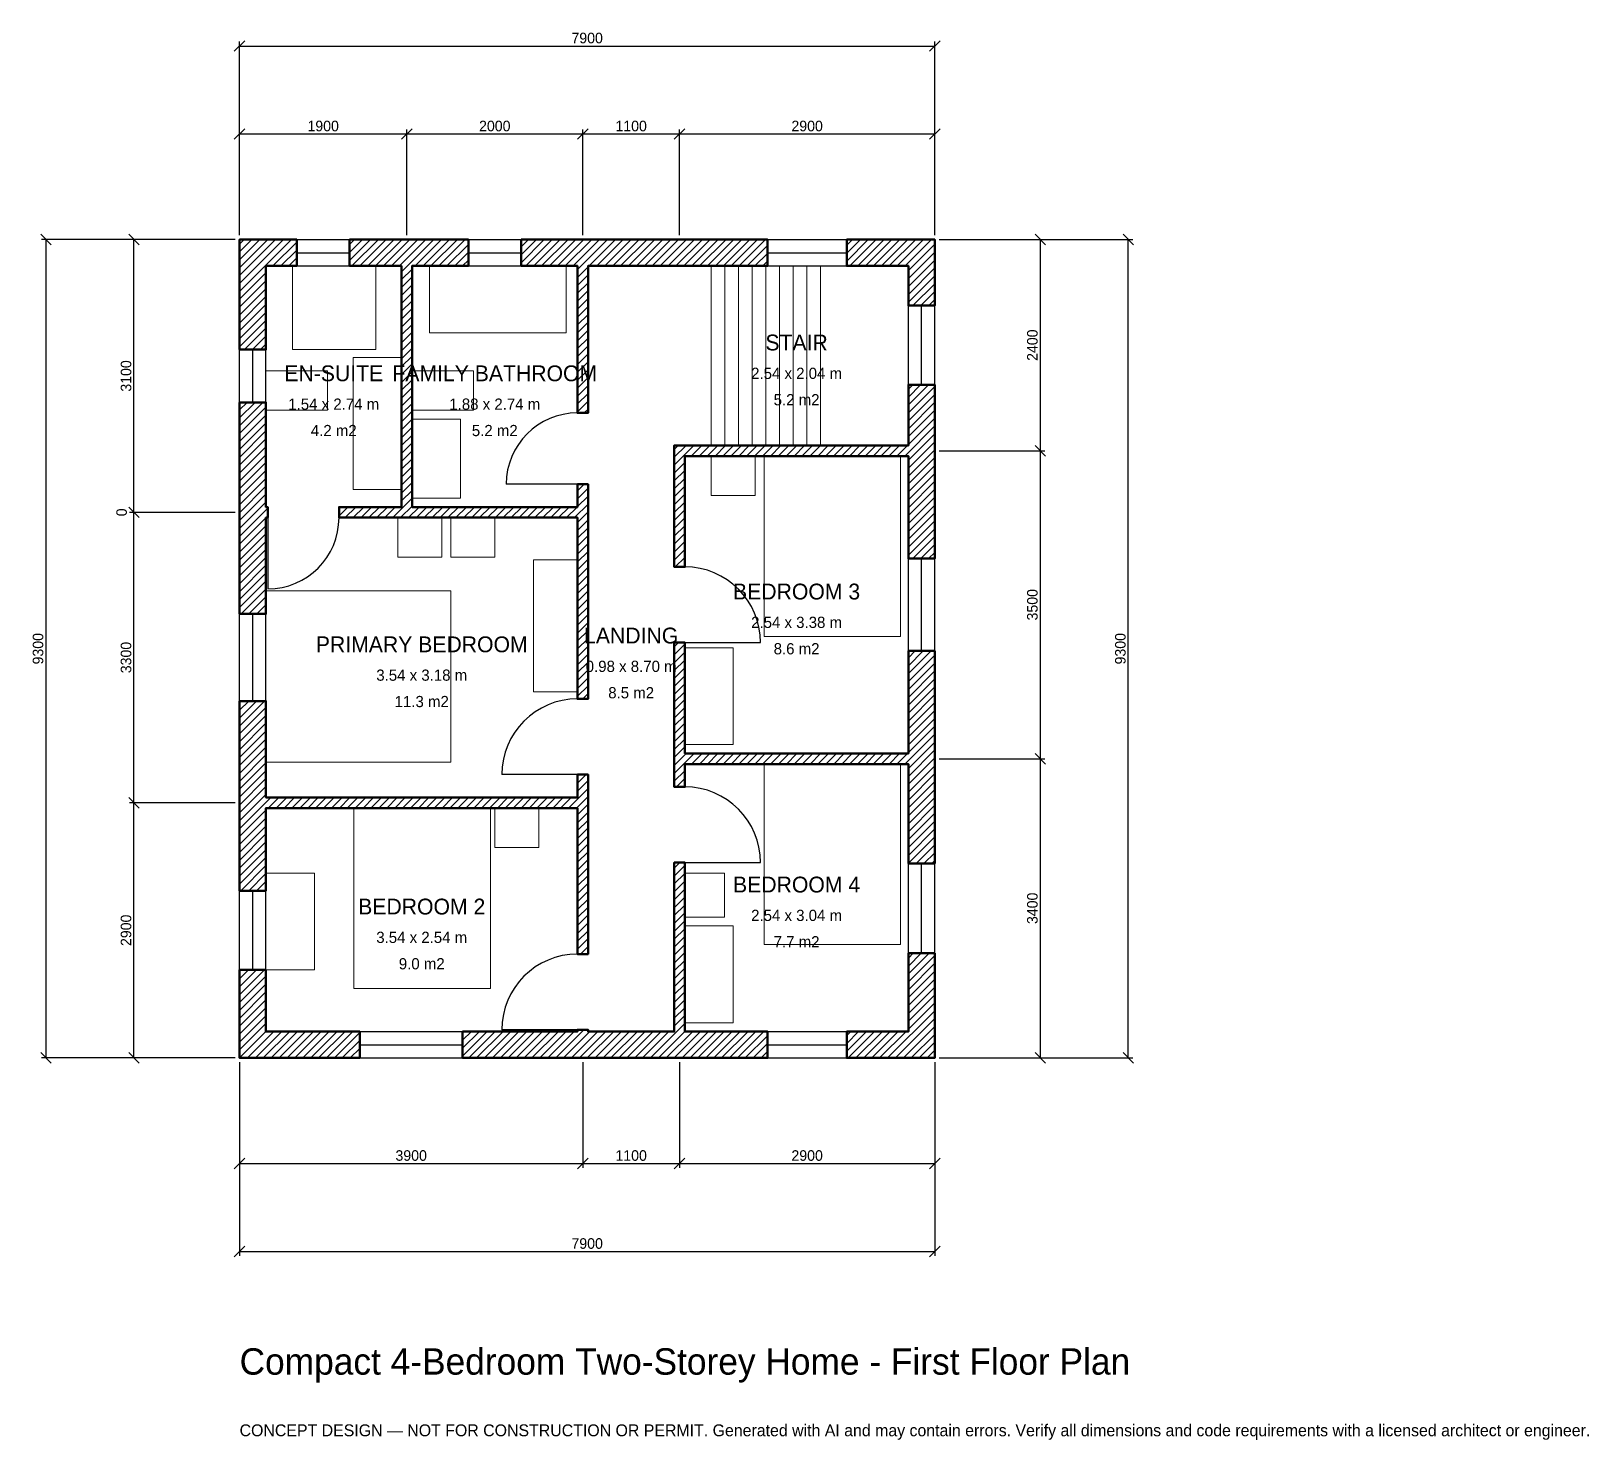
# Model space of a CAD drawing. Header units: millimetres. Extents: x -2369 to 15333, y -4341 to 11669.
import ezdxf
from ezdxf.enums import TextEntityAlignment as Align

# ---------------------------------------------------------------- set-up
doc = ezdxf.new("R2010")
doc.units = ezdxf.units.MM
for name, color, linetype, lineweight in [('A-ANNO-DIMS', 1, 'Continuous', 13), ('A-ANNO-TEXT', 7, 'Continuous', 18), ('A-AREA-IDEN', 7, 'Continuous', 18), ('A-DOOR', 2, 'Continuous', 25), ('A-FLOR-FIXT', 9, 'Continuous', 13), ('A-FLOR-STRS', 3, 'Continuous', 18), ('A-FURN', 9, 'Continuous', 13), ('A-GLAZ', 4, 'Continuous', 25), ('A-WALL', 7, 'Continuous', 50), ('A-WALL-PATT', 8, 'Continuous', 13)]:
    doc.layers.add(name, color=color, linetype=linetype, lineweight=lineweight)
doc.dimstyles.new('PLAN', dxfattribs={"dimtxt": 120, "dimasz": 80, "dimexe": 50, "dimexo": 50, "dimgap": 30, "dimtad": 1, "dimdec": 0, "dimtsz": 60, "dimcen": 2.5, "dimclrd": 1, "dimclre": 1, "dimazin": 3, "dimtfac": 1, "dimtmove": 0, "dimatfit": 3})

msp = doc.modelspace()

# ---------------------------------------------------------------- hatches: boundary and pattern name
at = {"layer": 'A-WALL-PATT'}
h = msp.add_hatch(dxfattribs=at)
h.set_pattern_fill('ANSI31', color=8, scale=20)
h.paths.add_polyline_path([(-0.001, 0), (-0.001, 0), (-0.001, 300), (0, 300), (0, 1000), (300, 1000), (300, 300), (1365, 300), (1365, 0), (300, 0), (300, -0.001), (0, -0.001), (0, 0), (-0.001, 0)])
h.paths.add_polyline_path([(0, 2750), (0, 2840), (-0.001, 2840), (-0.001, 2960), (0, 2960), (0, 3050), (0, 4055), (300, 4055), (300, 3050), (300, 2960), (3840, 2960), (3840, 3220), (3960, 3220), (3960, 2960), (3960, 2840), (3960, 1180), (3840, 1180), (3840, 2840), (300, 2840), (300, 2750), (300, 1900), (0, 1900), (0, 2750)])
h.paths.add_polyline_path([(0, 6050), (0, 6140), (-0.001, 6140), (-0.001, 6260), (0, 6260), (0, 6350), (0, 7450), (300, 7450), (300, 6350), (300, 6260), (320, 6260), (320, 6140), (300, 6140), (300, 6050), (300, 5045), (0, 5045), (0, 6050)])
h.paths.add_polyline_path([(0, 9000), (-0.001, 9000), (-0.001, 9300), (0, 9300), (0, 9300.001), (300, 9300.001), (300, 9300), (650, 9300), (650, 9000), (300, 9000), (300, 8050), (0, 8050), (0, 9000)])
h.paths.add_polyline_path([(1750, 9300), (1840, 9300), (1840, 9300.001), (1960, 9300.001), (1960, 9300), (2050, 9300), (2600, 9300), (2600, 9000), (2050, 9000), (1960, 9000), (1960, 6260), (3840, 6260), (3840, 6520), (3960, 6520), (3960, 6260), (3960, 6140), (3960, 6140), (3960, 4080), (3840, 4080), (3840, 6140), (1960, 6140), (1840, 6140), (1130, 6140), (1130, 6260), (1840, 6260), (1840, 9000), (1750, 9000), (1250, 9000), (1250, 9300), (1750, 9300)])
h.paths.add_polyline_path([(3750, 9300), (3840, 9300), (3840, 9300.001), (3960, 9300.001), (3960, 9300), (4050, 9300), (4850, 9300), (5150, 9300), (6000, 9300), (6000, 9000), (5150, 9000), (4850, 9000), (4050, 9000), (3960, 9000), (3960, 7330), (3840, 7330), (3840, 9000), (3750, 9000), (3200, 9000), (3200, 9300), (3750, 9300)])
h.paths.add_polyline_path([(7600, 9300), (7600, 9300.001), (7900, 9300.001), (7900, 9300), (7900.001, 9300), (7900.001, 9000), (7900, 9000), (7900, 8550), (7600, 8550), (7600, 9000), (6900, 9000), (6900, 9300), (7600, 9300)])
h.paths.add_polyline_path([(7900, 7050), (7900, 6960), (7900.001, 6960), (7900.001, 6840), (7900, 6840), (7900, 6750), (7900, 5675), (7600, 5675), (7600, 6750), (7600, 6840), (5060, 6840), (5060, 5580), (4940, 5580), (4940, 6840), (4940, 6960), (5060, 6960), (7600, 6960), (7600, 7050), (7600, 7650), (7900, 7650), (7900, 7050)])
h.paths.add_polyline_path([(7900, 3550), (7900, 3460), (7900.001, 3460), (7900.001, 3340), (7900, 3340), (7900, 3250), (7900, 2210), (7600, 2210), (7600, 3250), (7600, 3340), (5060, 3340), (5060, 3080), (4940, 3080), (4940, 3340), (4940, 3460), (4940, 4720), (5060, 4720), (5060, 3460), (7600, 3460), (7600, 3550), (7600, 4625), (7900, 4625), (7900, 3550)])
h.paths.add_polyline_path([(7900, 300), (7900.001, 300), (7900.001, 0), (7900, 0), (7900, -0.001), (7600, -0.001), (7600, 0), (6900, 0), (6900, 300), (7600, 300), (7600, 1190), (7900, 1190), (7900, 300)])
h.paths.add_polyline_path([(5150, 0), (5060, 0), (5060, -0.001), (4940, -0.001), (4940, 0), (4850, 0), (4050, 0), (3960, 0), (3960, -0.001), (3840, -0.001), (3840, 0), (3750, 0), (2535, 0), (2535, 300), (3750, 300), (3840, 300), (3840, 320), (3960, 320), (3960, 300), (4050, 300), (4850, 300), (4940, 300), (4940, 2220), (5060, 2220), (5060, 300), (5150, 300), (6000, 300), (6000, 0), (5150, 0)])

# ---------------------------------------------------------------- linework, layer by layer
at = {"layer": 'A-DOOR'}
for p, q in [((3840, 6520), (3030, 6520)), ((320, 6140), (320, 5330)), ((5060, 4720), (5920, 4720)), ((3840, 3220), (2980, 3220)), ((5060, 2220), (5920, 2220)), ((3840, 320), (2980, 320))]:
    msp.add_line(p, q, dxfattribs=at)
for centre, radius, start, end in [((3840, 6520), 810, 90, 180), ((320, 6140), 810, 270, 360), ((5060, 4720), 860, 0, 90), ((3840, 3220), 860, 90, 180), ((5060, 2220), 860, 0, 90), ((3840, 320), 860, 90, 180)]:
    msp.add_arc(centre, radius, start, end, dxfattribs=at)
at = {"layer": 'A-FLOR-FIXT'}
for points in [[(600, 8050), (1550, 8050), (1550, 9000), (600, 9000)], [(2160, 8240), (3710, 8240), (3710, 9000), (2160, 9000)], [(300, 7360), (1000, 7360), (1000, 7810), (300, 7810)], [(1290, 6460), (1840, 6460), (1840, 7960), (1290, 7960)], [(1960, 7360), (2660, 7360), (2660, 7810), (1960, 7810)], [(1960, 6360), (2510, 6360), (2510, 7260), (1960, 7260)]]:
    msp.add_lwpolyline(points, close=True, dxfattribs=at)
at = {"layer": 'A-FLOR-STRS'}
for p, q in [((5360, 6960), (5360, 9000)), ((5515, 6960), (5515, 9000)), ((5670, 6960), (5670, 9000)), ((5825, 6960), (5825, 9000)), ((5980, 6960), (5980, 9000)), ((6135, 6960), (6135, 9000)), ((6290, 6960), (6290, 9000)), ((6445, 6960), (6445, 9000)), ((6600, 6960), (6600, 9000))]:
    msp.add_line(p, q, dxfattribs=at)
at = {"layer": 'A-FURN'}
for points in [[(5360, 6390), (5860, 6390), (5860, 6840), (5360, 6840)], [(5960, 4790), (7510, 4790), (7510, 6840), (5960, 6840)], [(1800, 5690), (2300, 5690), (2300, 6140), (1800, 6140)], [(2400, 5690), (2900, 5690), (2900, 6140), (2400, 6140)], [(3340, 4160), (3840, 4160), (3840, 5660), (3340, 5660)], [(300, 3360), (2400, 3360), (2400, 5310), (300, 5310)], [(5060, 3560), (5610, 3560), (5610, 4660), (5060, 4660)], [(5960, 1290), (7510, 1290), (7510, 3340), (5960, 3340)], [(1300, 790), (2850, 790), (2850, 2840), (1300, 2840)], [(2900, 2390), (3400, 2390), (3400, 2840), (2900, 2840)], [(300, 1000), (850, 1000), (850, 2100), (300, 2100)], [(5060, 1600), (5510, 1600), (5510, 2100), (5060, 2100)], [(5060, 400), (5610, 400), (5610, 1500), (5060, 1500)]]:
    msp.add_lwpolyline(points, close=True, dxfattribs=at)
at = {"layer": 'A-GLAZ'}
for p, q in [((650, 9300), (1250, 9300)), ((2600, 9300), (3200, 9300)), ((6000, 9300), (6900, 9300)), ((650, 9150), (1250, 9150)), ((2600, 9150), (3200, 9150)), ((6000, 9150), (6900, 9150)), ((650, 9000), (1250, 9000)), ((2600, 9000), (3200, 9000)), ((6000, 9000), (6900, 9000)), ((7600, 7650), (7600, 8550)), ((7750, 7650), (7750, 8550)), ((7900, 7650), (7900, 8550)), ((0, 7450), (0, 8050)), ((150, 7450), (150, 8050)), ((300, 7450), (300, 8050)), ((7600, 4625), (7600, 5675)), ((7750, 4625), (7750, 5675)), ((7900, 4625), (7900, 5675)), ((0, 4055), (0, 5045)), ((150, 4055), (150, 5045)), ((300, 4055), (300, 5045)), ((7600, 1190), (7600, 2210)), ((7750, 1190), (7750, 2210)), ((7900, 1190), (7900, 2210)), ((0, 1000), (0, 1900)), ((150, 1000), (150, 1900)), ((300, 1000), (300, 1900)), ((1365, 300), (2535, 300)), ((6000, 300), (6900, 300)), ((1365, 150), (2535, 150)), ((1365, 0), (2535, 0)), ((6000, 150), (6900, 150)), ((6000, 0), (6900, 0))]:
    msp.add_line(p, q, dxfattribs=at)
at = {"layer": 'A-WALL'}
for points in [[(0, 9000), (-0.001, 9000), (-0.001, 9300), (0, 9300), (0, 9300.001), (300, 9300.001), (300, 9300), (650, 9300), (650, 9000), (300, 9000), (300, 8050), (0, 8050), (0, 9000)], [(1750, 9300), (1840, 9300), (1840, 9300.001), (1960, 9300.001), (1960, 9300), (2050, 9300), (2600, 9300), (2600, 9000), (2050, 9000), (1960, 9000), (1960, 6260), (3840, 6260), (3840, 6520), (3960, 6520), (3960, 6260), (3960, 6140), (3960, 6140), (3960, 4080), (3840, 4080), (3840, 6140), (1960, 6140), (1840, 6140), (1130, 6140), (1130, 6260), (1840, 6260), (1840, 9000), (1750, 9000), (1250, 9000), (1250, 9300), (1750, 9300)], [(3750, 9300), (3840, 9300), (3840, 9300.001), (3960, 9300.001), (3960, 9300), (4050, 9300), (4850, 9300), (5150, 9300), (6000, 9300), (6000, 9000), (5150, 9000), (4850, 9000), (4050, 9000), (3960, 9000), (3960, 7330), (3840, 7330), (3840, 9000), (3750, 9000), (3200, 9000), (3200, 9300), (3750, 9300)], [(7600, 9300), (7600, 9300.001), (7900, 9300.001), (7900, 9300), (7900.001, 9300), (7900.001, 9000), (7900, 9000), (7900, 8550), (7600, 8550), (7600, 9000), (6900, 9000), (6900, 9300), (7600, 9300)], [(7900, 7050), (7900, 6960), (7900.001, 6960), (7900.001, 6840), (7900, 6840), (7900, 6750), (7900, 5675), (7600, 5675), (7600, 6750), (7600, 6840), (5060, 6840), (5060, 5580), (4940, 5580), (4940, 6840), (4940, 6960), (5060, 6960), (7600, 6960), (7600, 7050), (7600, 7650), (7900, 7650), (7900, 7050)], [(0, 6050), (0, 6140), (-0.001, 6140), (-0.001, 6260), (0, 6260), (0, 6350), (0, 7450), (300, 7450), (300, 6350), (300, 6260), (320, 6260), (320, 6140), (300, 6140), (300, 6050), (300, 5045), (0, 5045), (0, 6050)], [(7900, 3550), (7900, 3460), (7900.001, 3460), (7900.001, 3340), (7900, 3340), (7900, 3250), (7900, 2210), (7600, 2210), (7600, 3250), (7600, 3340), (5060, 3340), (5060, 3080), (4940, 3080), (4940, 3340), (4940, 3460), (4940, 4720), (5060, 4720), (5060, 3460), (7600, 3460), (7600, 3550), (7600, 4625), (7900, 4625), (7900, 3550)], [(0, 2750), (0, 2840), (-0.001, 2840), (-0.001, 2960), (0, 2960), (0, 3050), (0, 4055), (300, 4055), (300, 3050), (300, 2960), (3840, 2960), (3840, 3220), (3960, 3220), (3960, 2960), (3960, 2840), (3960, 1180), (3840, 1180), (3840, 2840), (300, 2840), (300, 2750), (300, 1900), (0, 1900), (0, 2750)], [(5150, 0), (5060, 0), (5060, -0.001), (4940, -0.001), (4940, 0), (4850, 0), (4050, 0), (3960, 0), (3960, -0.001), (3840, -0.001), (3840, 0), (3750, 0), (2535, 0), (2535, 300), (3750, 300), (3840, 300), (3840, 320), (3960, 320), (3960, 300), (4050, 300), (4850, 300), (4940, 300), (4940, 2220), (5060, 2220), (5060, 300), (5150, 300), (6000, 300), (6000, 0), (5150, 0)], [(7900, 300), (7900.001, 300), (7900.001, 0), (7900, 0), (7900, -0.001), (7600, -0.001), (7600, 0), (6900, 0), (6900, 300), (7600, 300), (7600, 1190), (7900, 1190), (7900, 300)], [(-0.001, 0), (-0.001, 0), (-0.001, 300), (0, 300), (0, 1000), (300, 1000), (300, 300), (1365, 300), (1365, 0), (300, 0), (300, -0.001), (0, -0.001), (0, 0), (-0.001, 0)]]:
    msp.add_lwpolyline(points, close=True, dxfattribs=at)

# ---------------------------------------------------------------- texts
at = {"layer": 'A-ANNO-TEXT'}
for s, height, p in [('Compact 4-Bedroom Two-Storey Home - First Floor Plan', 300, (0, -3600)), ('CONCEPT DESIGN — NOT FOR CONSTRUCTION OR PERMIT. Generated with AI and may contain errors. Verify all dimensions and code requirements with a licensed architect or engineer.', 135, (0, -4300))]:
    msp.add_text(s, height=height, dxfattribs=at).set_placement(p)
at = {"layer": 'A-AREA-IDEN'}
for s, height, p in [('STAIR', 180, (6330, 8130)), ('EN-SUITE', 180, (1070, 7780)), ('FAMILY BATHROOM', 180, (2900, 7780)), ('2.54 x 2.04 m', 127.5, (6330, 7780)), ('1.54 x 2.74 m', 127.5, (1070, 7430)), ('1.88 x 2.74 m', 127.5, (2900, 7430)), ('5.2 m2', 127.5, (6330, 7480)), ('4.2 m2', 127.5, (1070, 7130)), ('5.2 m2', 127.5, (2900, 7130)), ('BEDROOM 3', 180, (6330, 5300)), ('2.54 x 3.38 m', 127.5, (6330, 4950)), ('PRIMARY BEDROOM', 180, (2070, 4700)), ('LANDING', 180, (4450, 4800)), ('8.6 m2', 127.5, (6330, 4650)), ('0.98 x 8.70 m', 127.5, (4450, 4450)), ('3.54 x 3.18 m', 127.5, (2070, 4350)), ('11.3 m2', 127.5, (2070, 4050)), ('8.5 m2', 127.5, (4450, 4150)), ('BEDROOM 4', 180, (6330, 1970)), ('BEDROOM 2', 180, (2070, 1720)), ('2.54 x 3.04 m', 127.5, (6330, 1620)), ('3.54 x 2.54 m', 127.5, (2070, 1370)), ('7.7 m2', 127.5, (6330, 1320)), ('9.0 m2', 127.5, (2070, 1070))]:
    msp.add_text(s, height=height, dxfattribs=at).set_placement(p, align=Align.MIDDLE_CENTER)

# ---------------------------------------------------------------- dimensions: what is measured, and where the dimension line sits
at = {"layer": 'A-ANNO-DIMS'}
for base, p1, p2, text in [((0, 11500), (0, 9300), (7900, 9300), '7900'), ((0, 10500), (0, 9300), (1900, 9300), '1900'), ((1900, 10500), (1900, 9300), (3900, 9300), '2000'), ((3900, 10500), (3900, 9300), (5000, 9300), '1100'), ((5000, 10500), (5000, 9300), (7900, 9300), '2900'), ((0, -1200), (0, 0), (3900, 0), '3900'), ((0, -2200), (0, 0), (7900, 0), '7900'), ((3900, -1200), (3900, 0), (5000, 0), '1100'), ((5000, -1200), (5000, 0), (7900, 0), '2900')]:
    msp.add_linear_dim(base=base, p1=p1, p2=p2, text=text, dimstyle='PLAN', dxfattribs=at).render()
for base, p1, p2, text in [((-2200, 0), (0, 0), (0, 9300), '9300'), ((-1200, 6200), (0, 6200), (0, 9300), '3100'), ((9100, 6900), (7900, 6900), (7900, 9300), '2400'), ((10100, 0), (7900, 0), (7900, 9300), '9300'), ((9100, 3400), (7900, 3400), (7900, 6900), '3500'), ((-1200, 6200), (0, 6200), (0, 6200), '0'), ((-1200, 2900), (0, 2900), (0, 6200), '3300'), ((9100, 0), (7900, 0), (7900, 3400), '3400'), ((-1200, 0), (0, 0), (0, 2900), '2900')]:
    msp.add_linear_dim(base=base, p1=p1, p2=p2, angle=90, text=text, dimstyle='PLAN', dxfattribs=at).render()

doc.saveas('drawing.dxf')
